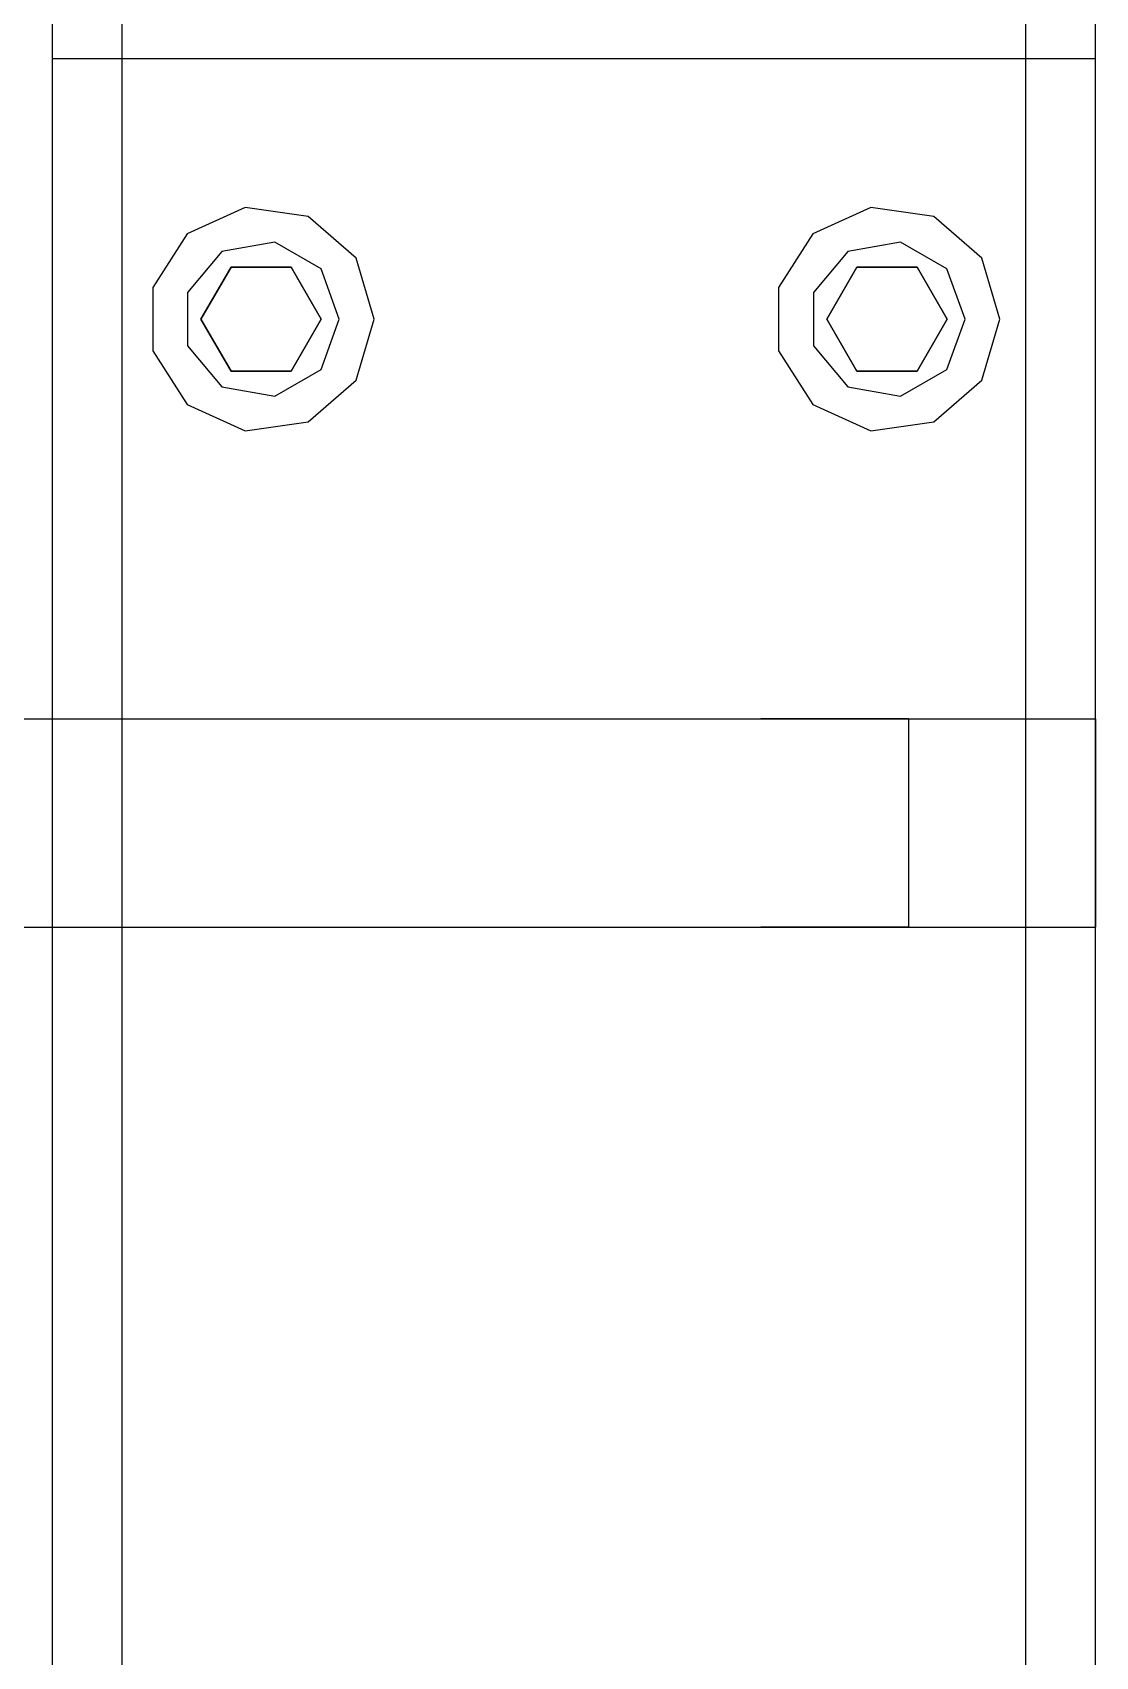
# Model space of a CAD drawing. Header units: millimetres. Extents: x -201 to 3037, y -406 to 3230.
# Drawn here: x 1168.8 to 1230, y 2625 to 2718.5 of the extents above; entities that cross this region are included whole.
import ezdxf

# ---------------------------------------------------------------- set-up
doc = ezdxf.new("R2010")
doc.units = ezdxf.units.MM
doc.layers.add('HIDDEN', color=8, linetype='Continuous')
doc.layers.add('VISIBLE', color=7, linetype='Continuous')

msp = doc.modelspace()

# ---------------------------------------------------------------- linework, layer by layer
at = {"layer": 'HIDDEN'}
for points in [[(1170, 2420), (1170, 2780)], [(1174, 2420), (1174, 2780)], [(1174, 2420), (1174, 2780)], [(1226, 2420), (1226, 2780)], [(1226, 2420), (1226, 2780)], [(1230, 2420), (1230, 2780)], [(1170, 2667), (1170, 2717)], [(1170, 2667), (1170, 2717)], [(1170, 2717), (1230, 2717)], [(1230, 2667), (1230, 2717)], [(1230, 2667), (1230, 2717)], [(1188.5, 2702), (1187.468, 2705.514), (1184.7, 2707.913), (1181.075, 2708.434), (1177.743, 2706.912), (1175.763, 2703.831), (1175.763, 2700.169), (1177.743, 2697.088), (1181.075, 2695.566), (1184.7, 2696.087), (1187.468, 2698.486), (1188.5, 2702)], [(1224.5, 2702), (1223.468, 2705.514), (1220.7, 2707.913), (1217.075, 2708.434), (1213.743, 2706.912), (1211.763, 2703.831), (1211.763, 2700.169), (1213.743, 2697.088), (1217.075, 2695.566), (1220.7, 2696.087), (1223.468, 2698.486), (1224.5, 2702)], [(1186.5, 2702), (1185.447, 2704.893), (1182.781, 2706.432), (1179.75, 2705.897), (1177.771, 2703.539), (1177.771, 2700.461), (1179.75, 2698.103), (1182.781, 2697.568), (1185.447, 2699.107), (1186.5, 2702)], [(1186.5, 2702), (1185.447, 2704.893), (1182.781, 2706.432), (1179.75, 2705.897), (1177.771, 2703.539), (1177.771, 2700.461), (1179.75, 2698.103), (1182.781, 2697.568), (1185.447, 2699.107), (1186.5, 2702)], [(1222.5, 2702), (1221.447, 2704.893), (1218.781, 2706.432), (1215.75, 2705.897), (1213.771, 2703.539), (1213.771, 2700.461), (1215.75, 2698.103), (1218.781, 2697.568), (1221.447, 2699.107), (1222.5, 2702)], [(1222.5, 2702), (1221.447, 2704.893), (1218.781, 2706.432), (1215.75, 2705.897), (1213.771, 2703.539), (1213.771, 2700.461), (1215.75, 2698.103), (1218.781, 2697.568), (1221.447, 2699.107), (1222.5, 2702)], [(1180.268, 2705), (1178.536, 2702)], [(1183.732, 2705), (1180.268, 2705)], [(1185.464, 2702), (1183.732, 2705)], [(1216.268, 2705), (1214.536, 2702)], [(1219.732, 2705), (1216.268, 2705)], [(1221.464, 2702), (1219.732, 2705)], [(1178.536, 2702), (1180.268, 2699)], [(1183.732, 2699), (1185.464, 2702)], [(1214.536, 2702), (1216.268, 2699)], [(1219.732, 2699), (1221.464, 2702)], [(1180.268, 2699), (1183.732, 2699)], [(1216.268, 2699), (1219.732, 2699)], [(1120, 2679), (1230, 2679)], [(1170, 2667), (1170, 2679)], [(1219.25, 2679), (1219.143, 2679), (1218.829, 2679), (1218.323, 2679), (1217.65, 2679), (1216.844, 2679), (1215.946, 2679), (1215, 2679), (1214.054, 2679), (1213.156, 2679), (1212.35, 2679), (1211.677, 2679), (1211.171, 2679), (1210.857, 2679), (1210.75, 2679)], [(1210.75, 2679), (1210.857, 2679), (1211.171, 2679), (1211.677, 2679), (1212.35, 2679), (1213.156, 2679), (1214.054, 2679), (1215, 2679), (1215.946, 2679), (1216.844, 2679), (1217.65, 2679), (1218.323, 2679), (1218.829, 2679), (1219.143, 2679), (1219.25, 2679)], [(1219.25, 2679), (1219.25, 2667)], [(1230, 2667), (1230, 2679)], [(1230, 2679), (1230, 2667)], [(1120, 2667), (1230, 2667)], [(1170, 2667), (1230, 2667)], [(1170, 2667), (1230, 2667)], [(1219.25, 2667), (1219.143, 2667), (1218.829, 2667), (1218.323, 2667), (1217.65, 2667), (1216.844, 2667), (1215.946, 2667), (1215, 2667), (1214.054, 2667), (1213.156, 2667), (1212.35, 2667), (1211.677, 2667), (1211.171, 2667), (1210.857, 2667), (1210.75, 2667)], [(1210.75, 2667), (1210.857, 2667), (1211.171, 2667), (1211.677, 2667), (1212.35, 2667), (1213.156, 2667), (1214.054, 2667), (1215, 2667), (1215.946, 2667), (1216.844, 2667), (1217.65, 2667), (1218.323, 2667), (1218.829, 2667), (1219.143, 2667), (1219.25, 2667)]]:
    msp.add_lwpolyline(points, dxfattribs=at)
at = {"layer": 'VISIBLE'}
for points in [[(1170, 2717), (1170, 2720)], [(1230, 2717), (1230, 2720)], [(1170, 2679), (1170, 2717)], [(1170, 2717), (1230, 2717)], [(1230, 2679), (1230, 2717)], [(1188.5, 2702), (1187.468, 2705.514), (1184.7, 2707.913), (1181.075, 2708.434), (1177.743, 2706.912), (1175.763, 2703.831), (1175.763, 2700.169), (1177.743, 2697.088), (1181.075, 2695.566), (1184.7, 2696.087), (1187.468, 2698.486), (1188.5, 2702)], [(1224.5, 2702), (1223.468, 2705.514), (1220.7, 2707.913), (1217.075, 2708.434), (1213.743, 2706.912), (1211.763, 2703.831), (1211.763, 2700.169), (1213.743, 2697.088), (1217.075, 2695.566), (1220.7, 2696.087), (1223.468, 2698.486), (1224.5, 2702)], [(1178.536, 2702), (1180.268, 2705)], [(1180.268, 2705), (1183.732, 2705)], [(1183.732, 2705), (1185.464, 2702)], [(1214.536, 2702), (1216.268, 2705)], [(1216.268, 2705), (1219.732, 2705)], [(1219.732, 2705), (1221.464, 2702)], [(1180.268, 2699), (1178.536, 2702)], [(1185.464, 2702), (1183.732, 2699)], [(1216.268, 2699), (1214.536, 2702)], [(1221.464, 2702), (1219.732, 2699)], [(1183.732, 2699), (1180.268, 2699)], [(1219.732, 2699), (1216.268, 2699)], [(1120, 2679), (1230, 2679)], [(1230, 2679), (1230, 2667)], [(1120, 2667), (1230, 2667)], [(1170, 2480), (1170, 2667)], [(1230, 2480), (1230, 2667)]]:
    msp.add_lwpolyline(points, dxfattribs=at)

doc.saveas('drawing.dxf')
